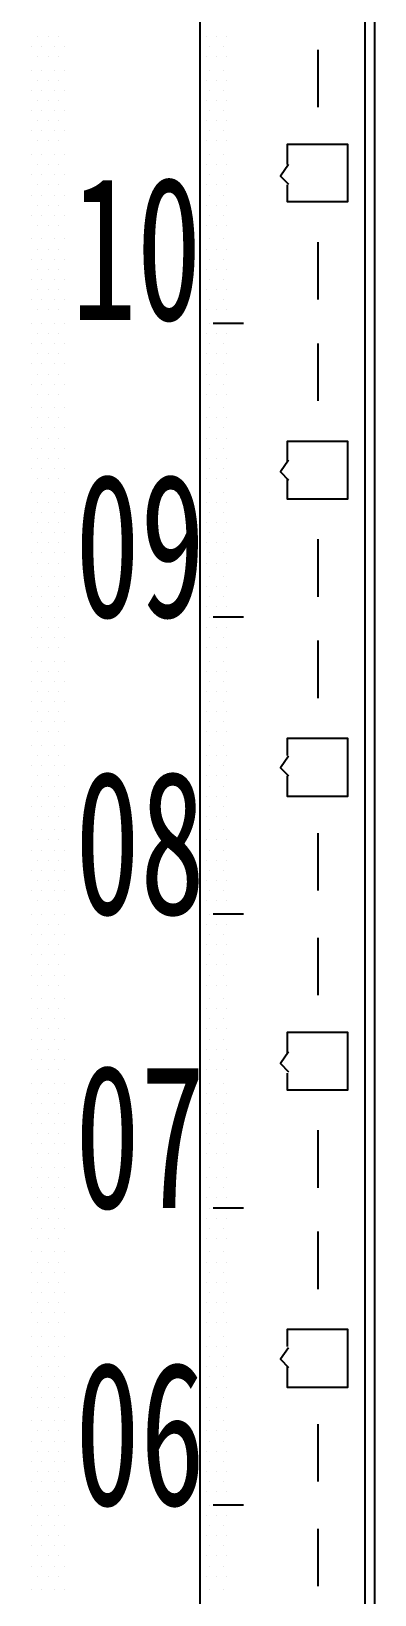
# Model space of a CAD drawing. Header units: metres. Extents: x 17 to 1264, y 17 to 859.
# Drawn here: x 160.3 to 174.9, y 157.9 to 224.6 of the extents above; entities that cross this region are included whole.
import ezdxf

# ---------------------------------------------------------------- set-up
doc = ezdxf.new("R2010")
doc.units = ezdxf.units.M
for name, color, linetype in [('LINES', 7, 'Continuous'), ('POLYLINES', 4, 'Continuous'), ('TEXTS', 3, 'Continuous')]:
    doc.layers.add(name, color=color, linetype=linetype)

msp = doc.modelspace()

# ---------------------------------------------------------------- linework, layer by layer
at = {"layer": 'LINES'}
for p, q in [((174.95, 98.64), (174.95, 693.94)), ((160.55, 224.35), (160.55, 224.35)), ((160.99, 224.35), (160.99, 224.35)), ((161.42, 224.35), (161.42, 224.35)), ((167.75, 224.35), (167.75, 224.35)), ((168.19, 224.35), (168.19, 224.35)), ((168.62, 224.35), (168.62, 224.35)), ((160.27, 223.92), (160.27, 223.92)), ((160.55, 223.49), (160.55, 223.49)), ((160.7, 223.92), (160.7, 223.92)), ((160.99, 223.49), (160.99, 223.49)), ((161.27, 223.92), (161.27, 223.92)), ((161.42, 223.49), (161.42, 223.49)), ((161.71, 223.92), (161.71, 223.92)), ((167.47, 223.92), (167.47, 223.92)), ((167.75, 223.49), (167.75, 223.49)), ((167.9, 223.92), (167.9, 223.92)), ((168.19, 223.49), (168.19, 223.49)), ((168.47, 223.92), (168.47, 223.92)), ((168.62, 223.49), (168.62, 223.49)), ((172.51, 223.78), (172.51, 221.33)), ((160.27, 222.91), (160.27, 222.91)), ((160.7, 222.91), (160.7, 222.91)), ((161.27, 222.91), (161.27, 222.91)), ((161.71, 222.91), (161.71, 222.91)), ((167.47, 222.91), (167.47, 222.91)), ((167.9, 222.91), (167.9, 222.91)), ((168.47, 222.91), (168.47, 222.91)), ((160.27, 222.05), (160.27, 222.05)), ((160.55, 222.48), (160.55, 222.48)), ((160.7, 222.05), (160.7, 222.05)), ((160.99, 222.48), (160.99, 222.48)), ((161.27, 222.05), (161.27, 222.05)), ((161.42, 222.48), (161.42, 222.48)), ((161.71, 222.05), (161.71, 222.05)), ((167.47, 222.05), (167.47, 222.05)), ((167.75, 222.48), (167.75, 222.48)), ((167.9, 222.05), (167.9, 222.05)), ((168.19, 222.48), (168.19, 222.48)), ((168.47, 222.05), (168.47, 222.05)), ((168.62, 222.48), (168.62, 222.48)), ((160.55, 221.62), (160.55, 221.62)), ((160.99, 221.62), (160.99, 221.62)), ((161.42, 221.62), (161.42, 221.62)), ((167.75, 221.62), (167.75, 221.62)), ((168.19, 221.62), (168.19, 221.62)), ((168.62, 221.62), (168.62, 221.62)), ((160.27, 221.18), (160.27, 221.18)), ((160.55, 220.75), (160.55, 220.75)), ((160.7, 221.18), (160.7, 221.18)), ((160.99, 220.75), (160.99, 220.75)), ((161.27, 221.18), (161.27, 221.18)), ((161.42, 220.75), (161.42, 220.75)), ((161.71, 221.18), (161.71, 221.18)), ((167.47, 221.18), (167.47, 221.18)), ((167.75, 220.75), (167.75, 220.75)), ((167.9, 221.18), (167.9, 221.18)), ((168.19, 220.75), (168.19, 220.75)), ((168.47, 221.18), (168.47, 221.18)), ((168.62, 220.75), (168.62, 220.75)), ((160.27, 220.32), (160.27, 220.32)), ((160.7, 220.32), (160.7, 220.32)), ((161.27, 220.32), (161.27, 220.32)), ((161.71, 220.32), (161.71, 220.32)), ((167.47, 220.32), (167.47, 220.32)), ((167.9, 220.32), (167.9, 220.32)), ((168.47, 220.32), (168.47, 220.32)), ((160.55, 219.89), (160.55, 219.89)), ((160.99, 219.89), (160.99, 219.89)), ((161.42, 219.89), (161.42, 219.89)), ((167.75, 219.89), (167.75, 219.89)), ((168.19, 219.89), (168.19, 219.89)), ((168.62, 219.89), (168.62, 219.89)), ((160.27, 219.31), (160.27, 219.31)), ((160.55, 218.88), (160.55, 218.88)), ((160.7, 219.31), (160.7, 219.31)), ((160.99, 218.88), (160.99, 218.88)), ((161.27, 219.31), (161.27, 219.31)), ((161.42, 218.88), (161.42, 218.88)), ((161.71, 219.31), (161.71, 219.31)), ((167.47, 219.31), (167.47, 219.31)), ((167.75, 218.88), (167.75, 218.88)), ((167.9, 219.31), (167.9, 219.31)), ((168.19, 218.88), (168.19, 218.88)), ((168.47, 219.31), (168.47, 219.31)), ((168.62, 218.88), (168.62, 218.88)), ((160.27, 218.45), (160.27, 218.45)), ((160.55, 218.02), (160.55, 218.02)), ((160.7, 218.45), (160.7, 218.45)), ((160.99, 218.02), (160.99, 218.02)), ((161.27, 218.45), (161.27, 218.45)), ((161.42, 218.02), (161.42, 218.02)), ((161.71, 218.45), (161.71, 218.45)), ((167.47, 218.45), (167.47, 218.45)), ((167.75, 218.02), (167.75, 218.02)), ((167.9, 218.45), (167.9, 218.45)), ((168.19, 218.02), (168.19, 218.02)), ((168.47, 218.45), (168.47, 218.45)), ((168.62, 218.02), (168.62, 218.02)), ((160.27, 217.58), (160.27, 217.58)), ((160.7, 217.58), (160.7, 217.58)), ((161.27, 217.58), (161.27, 217.58)), ((161.71, 217.58), (161.71, 217.58)), ((167.47, 217.58), (167.47, 217.58)), ((167.9, 217.58), (167.9, 217.58)), ((168.47, 217.58), (168.47, 217.58)), ((160.27, 216.72), (160.27, 216.72)), ((160.55, 217.15), (160.55, 217.15)), ((160.7, 216.72), (160.7, 216.72)), ((160.99, 217.15), (160.99, 217.15)), ((161.27, 216.72), (161.27, 216.72)), ((161.42, 217.15), (161.42, 217.15)), ((161.71, 216.72), (161.71, 216.72)), ((167.47, 216.72), (167.47, 216.72)), ((167.75, 217.15), (167.75, 217.15)), ((167.9, 216.72), (167.9, 216.72)), ((168.19, 217.15), (168.19, 217.15)), ((168.47, 216.72), (168.47, 216.72)), ((168.62, 217.15), (168.62, 217.15)), ((160.55, 216.29), (160.55, 216.29)), ((160.99, 216.29), (160.99, 216.29)), ((161.42, 216.29), (161.42, 216.29)), ((167.75, 216.29), (167.75, 216.29)), ((168.19, 216.29), (168.19, 216.29)), ((168.62, 216.29), (168.62, 216.29)), ((160.27, 215.71), (160.27, 215.71)), ((160.7, 215.71), (160.7, 215.71)), ((161.27, 215.71), (161.27, 215.71)), ((161.71, 215.71), (161.71, 215.71)), ((167.47, 215.71), (167.47, 215.71)), ((167.9, 215.71), (167.9, 215.71)), ((168.47, 215.71), (168.47, 215.71)), ((172.51, 215.57), (172.51, 213.12)), ((160.27, 214.85), (160.27, 214.85)), ((160.55, 215.28), (160.55, 215.28)), ((160.7, 214.85), (160.7, 214.85)), ((160.99, 215.28), (160.99, 215.28)), ((161.27, 214.85), (161.27, 214.85)), ((161.42, 215.28), (161.42, 215.28)), ((161.71, 214.85), (161.71, 214.85)), ((167.47, 214.85), (167.47, 214.85)), ((167.75, 215.28), (167.75, 215.28)), ((167.9, 214.85), (167.9, 214.85)), ((168.19, 215.28), (168.19, 215.28)), ((168.47, 214.85), (168.47, 214.85)), ((168.62, 215.28), (168.62, 215.28)), ((160.55, 214.42), (160.55, 214.42)), ((160.99, 214.42), (160.99, 214.42)), ((161.42, 214.42), (161.42, 214.42)), ((167.75, 214.42), (167.75, 214.42)), ((168.19, 214.42), (168.19, 214.42)), ((168.62, 214.42), (168.62, 214.42)), ((160.27, 213.98), (160.27, 213.98)), ((160.55, 213.55), (160.55, 213.55)), ((160.7, 213.98), (160.7, 213.98)), ((160.99, 213.55), (160.99, 213.55)), ((161.27, 213.98), (161.27, 213.98)), ((161.42, 213.55), (161.42, 213.55)), ((161.71, 213.98), (161.71, 213.98)), ((167.47, 213.98), (167.47, 213.98)), ((167.75, 213.55), (167.75, 213.55)), ((167.9, 213.98), (167.9, 213.98)), ((168.19, 213.55), (168.19, 213.55)), ((168.47, 213.98), (168.47, 213.98)), ((168.62, 213.55), (168.62, 213.55)), ((160.27, 213.12), (160.27, 213.12)), ((160.55, 212.69), (160.55, 212.69)), ((160.7, 213.12), (160.7, 213.12)), ((160.99, 212.69), (160.99, 212.69)), ((161.27, 213.12), (161.27, 213.12)), ((161.42, 212.69), (161.42, 212.69)), ((161.71, 213.12), (161.71, 213.12)), ((167.47, 213.12), (167.47, 213.12)), ((167.75, 212.69), (167.75, 212.69)), ((167.9, 213.12), (167.9, 213.12)), ((168.19, 212.69), (168.19, 212.69)), ((168.47, 213.12), (168.47, 213.12)), ((168.62, 212.69), (168.62, 212.69)), ((160.27, 212.11), (160.27, 212.11)), ((160.7, 212.11), (160.7, 212.11)), ((161.27, 212.11), (161.27, 212.11)), ((161.71, 212.11), (161.71, 212.11)), ((167.47, 212.11), (167.47, 212.11)), ((167.9, 212.11), (167.9, 212.11)), ((169.34, 212.11), (168.04, 212.11)), ((168.47, 212.11), (168.47, 212.11)), ((160.55, 211.68), (160.55, 211.68)), ((160.99, 211.68), (160.99, 211.68)), ((161.42, 211.68), (161.42, 211.68)), ((167.75, 211.68), (167.75, 211.68)), ((168.19, 211.68), (168.19, 211.68)), ((168.62, 211.68), (168.62, 211.68)), ((160.27, 211.25), (160.27, 211.25)), ((160.55, 210.82), (160.55, 210.82)), ((160.7, 211.25), (160.7, 211.25)), ((160.99, 210.82), (160.99, 210.82)), ((161.27, 211.25), (161.27, 211.25)), ((161.42, 210.82), (161.42, 210.82)), ((161.71, 211.25), (161.71, 211.25)), ((167.47, 211.25), (167.47, 211.25)), ((167.75, 210.82), (167.75, 210.82)), ((167.9, 211.25), (167.9, 211.25)), ((168.19, 210.82), (168.19, 210.82)), ((168.47, 211.25), (168.47, 211.25)), ((168.62, 210.82), (168.62, 210.82)), ((172.51, 211.25), (172.51, 208.8)), ((160.27, 210.38), (160.27, 210.38)), ((160.7, 210.38), (160.7, 210.38)), ((161.27, 210.38), (161.27, 210.38)), ((161.71, 210.38), (161.71, 210.38)), ((167.47, 210.38), (167.47, 210.38)), ((167.9, 210.38), (167.9, 210.38)), ((168.47, 210.38), (168.47, 210.38)), ((160.27, 209.52), (160.27, 209.52)), ((160.55, 209.95), (160.55, 209.95)), ((160.7, 209.52), (160.7, 209.52)), ((160.99, 209.95), (160.99, 209.95)), ((161.27, 209.52), (161.27, 209.52)), ((161.42, 209.95), (161.42, 209.95)), ((161.71, 209.52), (161.71, 209.52)), ((167.47, 209.52), (167.47, 209.52)), ((167.75, 209.95), (167.75, 209.95)), ((167.9, 209.52), (167.9, 209.52)), ((168.19, 209.95), (168.19, 209.95)), ((168.47, 209.52), (168.47, 209.52)), ((168.62, 209.95), (168.62, 209.95)), ((160.55, 209.09), (160.55, 209.09)), ((160.99, 209.09), (160.99, 209.09)), ((161.42, 209.09), (161.42, 209.09)), ((167.75, 209.09), (167.75, 209.09)), ((168.19, 209.09), (168.19, 209.09)), ((168.62, 209.09), (168.62, 209.09)), ((160.27, 208.51), (160.27, 208.51)), ((160.55, 208.08), (160.55, 208.08)), ((160.7, 208.51), (160.7, 208.51)), ((160.99, 208.08), (160.99, 208.08)), ((161.27, 208.51), (161.27, 208.51)), ((161.42, 208.08), (161.42, 208.08)), ((161.71, 208.51), (161.71, 208.51)), ((167.47, 208.51), (167.47, 208.51)), ((167.75, 208.08), (167.75, 208.08)), ((167.9, 208.51), (167.9, 208.51)), ((168.19, 208.08), (168.19, 208.08)), ((168.47, 208.51), (168.47, 208.51)), ((168.62, 208.08), (168.62, 208.08)), ((160.27, 207.65), (160.27, 207.65)), ((160.7, 207.65), (160.7, 207.65)), ((161.27, 207.65), (161.27, 207.65)), ((161.71, 207.65), (161.71, 207.65)), ((167.47, 207.65), (167.47, 207.65)), ((167.9, 207.65), (167.9, 207.65)), ((168.47, 207.65), (168.47, 207.65)), ((160.27, 206.78), (160.27, 206.78)), ((160.55, 207.22), (160.55, 207.22)), ((160.7, 206.78), (160.7, 206.78)), ((160.99, 207.22), (160.99, 207.22)), ((161.27, 206.78), (161.27, 206.78)), ((161.42, 207.22), (161.42, 207.22)), ((161.71, 206.78), (161.71, 206.78)), ((167.47, 206.78), (167.47, 206.78)), ((167.75, 207.22), (167.75, 207.22)), ((167.9, 206.78), (167.9, 206.78)), ((168.19, 207.22), (168.19, 207.22)), ((168.47, 206.78), (168.47, 206.78)), ((168.62, 207.22), (168.62, 207.22)), ((160.55, 206.35), (160.55, 206.35)), ((160.99, 206.35), (160.99, 206.35)), ((161.42, 206.35), (161.42, 206.35)), ((167.75, 206.35), (167.75, 206.35)), ((168.19, 206.35), (168.19, 206.35)), ((168.62, 206.35), (168.62, 206.35)), ((160.27, 205.92), (160.27, 205.92)), ((160.55, 205.49), (160.55, 205.49)), ((160.7, 205.92), (160.7, 205.92)), ((160.99, 205.49), (160.99, 205.49)), ((161.27, 205.92), (161.27, 205.92)), ((161.42, 205.49), (161.42, 205.49)), ((161.71, 205.92), (161.71, 205.92)), ((167.47, 205.92), (167.47, 205.92)), ((167.75, 205.49), (167.75, 205.49)), ((167.9, 205.92), (167.9, 205.92)), ((168.19, 205.49), (168.19, 205.49)), ((168.47, 205.92), (168.47, 205.92)), ((168.62, 205.49), (168.62, 205.49)), ((160.27, 204.91), (160.27, 204.91)), ((160.7, 204.91), (160.7, 204.91)), ((161.27, 204.91), (161.27, 204.91)), ((161.71, 204.91), (161.71, 204.91)), ((167.47, 204.91), (167.47, 204.91)), ((167.9, 204.91), (167.9, 204.91)), ((168.47, 204.91), (168.47, 204.91)), ((160.27, 204.05), (160.27, 204.05)), ((160.55, 204.48), (160.55, 204.48)), ((160.7, 204.05), (160.7, 204.05)), ((160.99, 204.48), (160.99, 204.48)), ((161.27, 204.05), (161.27, 204.05)), ((161.42, 204.48), (161.42, 204.48)), ((161.71, 204.05), (161.71, 204.05)), ((167.47, 204.05), (167.47, 204.05)), ((167.75, 204.48), (167.75, 204.48)), ((167.9, 204.05), (167.9, 204.05)), ((168.19, 204.48), (168.19, 204.48)), ((168.47, 204.05), (168.47, 204.05)), ((168.62, 204.48), (168.62, 204.48)), ((160.55, 203.62), (160.55, 203.62)), ((160.99, 203.62), (160.99, 203.62)), ((161.42, 203.62), (161.42, 203.62)), ((167.75, 203.62), (167.75, 203.62)), ((168.19, 203.62), (168.19, 203.62)), ((168.62, 203.62), (168.62, 203.62)), ((160.27, 203.18), (160.27, 203.18)), ((160.55, 202.75), (160.55, 202.75)), ((160.7, 203.18), (160.7, 203.18)), ((160.99, 202.75), (160.99, 202.75)), ((161.27, 203.18), (161.27, 203.18)), ((161.42, 202.75), (161.42, 202.75)), ((161.71, 203.18), (161.71, 203.18)), ((167.47, 203.18), (167.47, 203.18)), ((167.75, 202.75), (167.75, 202.75)), ((167.9, 203.18), (167.9, 203.18)), ((168.19, 202.75), (168.19, 202.75)), ((168.47, 203.18), (168.47, 203.18)), ((168.62, 202.75), (168.62, 202.75)), ((172.51, 202.9), (172.51, 200.45)), ((160.27, 202.32), (160.27, 202.32)), ((160.7, 202.32), (160.7, 202.32)), ((161.27, 202.32), (161.27, 202.32)), ((161.71, 202.32), (161.71, 202.32)), ((167.47, 202.32), (167.47, 202.32)), ((167.9, 202.32), (167.9, 202.32)), ((168.47, 202.32), (168.47, 202.32)), ((160.55, 201.89), (160.55, 201.89)), ((160.99, 201.89), (160.99, 201.89)), ((161.42, 201.89), (161.42, 201.89)), ((167.75, 201.89), (167.75, 201.89)), ((168.19, 201.89), (168.19, 201.89)), ((168.62, 201.89), (168.62, 201.89)), ((160.27, 201.31), (160.27, 201.31)), ((160.55, 200.88), (160.55, 200.88)), ((160.7, 201.31), (160.7, 201.31)), ((160.99, 200.88), (160.99, 200.88)), ((161.27, 201.31), (161.27, 201.31)), ((161.42, 200.88), (161.42, 200.88)), ((161.71, 201.31), (161.71, 201.31)), ((167.47, 201.31), (167.47, 201.31)), ((167.75, 200.88), (167.75, 200.88)), ((167.9, 201.31), (167.9, 201.31)), ((168.19, 200.88), (168.19, 200.88)), ((168.47, 201.31), (168.47, 201.31)), ((168.62, 200.88), (168.62, 200.88)), ((160.27, 200.45), (160.27, 200.45)), ((160.55, 200.02), (160.55, 200.02)), ((160.7, 200.45), (160.7, 200.45)), ((160.99, 200.02), (160.99, 200.02)), ((161.27, 200.45), (161.27, 200.45)), ((161.42, 200.02), (161.42, 200.02)), ((161.71, 200.45), (161.71, 200.45)), ((167.47, 200.45), (167.47, 200.45)), ((167.75, 200.02), (167.75, 200.02)), ((167.9, 200.45), (167.9, 200.45)), ((168.19, 200.02), (168.19, 200.02)), ((168.47, 200.45), (168.47, 200.45)), ((168.62, 200.02), (168.62, 200.02)), ((160.27, 199.58), (160.27, 199.58)), ((160.7, 199.58), (160.7, 199.58)), ((161.27, 199.58), (161.27, 199.58)), ((161.71, 199.58), (161.71, 199.58)), ((167.47, 199.58), (167.47, 199.58)), ((167.9, 199.58), (167.9, 199.58)), ((169.34, 199.58), (168.04, 199.58)), ((168.47, 199.58), (168.47, 199.58)), ((160.27, 198.72), (160.27, 198.72)), ((160.55, 199.15), (160.55, 199.15)), ((160.7, 198.72), (160.7, 198.72)), ((160.99, 199.15), (160.99, 199.15)), ((161.27, 198.72), (161.27, 198.72)), ((161.42, 199.15), (161.42, 199.15)), ((161.71, 198.72), (161.71, 198.72)), ((167.47, 198.72), (167.47, 198.72)), ((167.75, 199.15), (167.75, 199.15)), ((167.9, 198.72), (167.9, 198.72)), ((168.19, 199.15), (168.19, 199.15)), ((168.47, 198.72), (168.47, 198.72)), ((168.62, 199.15), (168.62, 199.15)), ((160.55, 198.29), (160.55, 198.29)), ((160.99, 198.29), (160.99, 198.29)), ((161.42, 198.29), (161.42, 198.29)), ((167.75, 198.29), (167.75, 198.29)), ((168.19, 198.29), (168.19, 198.29)), ((168.62, 198.29), (168.62, 198.29)), ((172.51, 198.58), (172.51, 196.13)), ((160.27, 197.71), (160.27, 197.71)), ((160.7, 197.71), (160.7, 197.71)), ((161.27, 197.71), (161.27, 197.71)), ((161.71, 197.71), (161.71, 197.71)), ((167.47, 197.71), (167.47, 197.71)), ((167.9, 197.71), (167.9, 197.71)), ((168.47, 197.71), (168.47, 197.71)), ((160.27, 196.85), (160.27, 196.85)), ((160.55, 197.28), (160.55, 197.28)), ((160.7, 196.85), (160.7, 196.85)), ((160.99, 197.28), (160.99, 197.28)), ((161.27, 196.85), (161.27, 196.85)), ((161.42, 197.28), (161.42, 197.28)), ((161.71, 196.85), (161.71, 196.85)), ((167.47, 196.85), (167.47, 196.85)), ((167.75, 197.28), (167.75, 197.28)), ((167.9, 196.85), (167.9, 196.85)), ((168.19, 197.28), (168.19, 197.28)), ((168.47, 196.85), (168.47, 196.85)), ((168.62, 197.28), (168.62, 197.28)), ((160.55, 196.42), (160.55, 196.42)), ((160.99, 196.42), (160.99, 196.42)), ((161.42, 196.42), (161.42, 196.42)), ((167.75, 196.42), (167.75, 196.42)), ((168.19, 196.42), (168.19, 196.42)), ((168.62, 196.42), (168.62, 196.42)), ((160.27, 195.98), (160.27, 195.98)), ((160.55, 195.55), (160.55, 195.55)), ((160.7, 195.98), (160.7, 195.98)), ((160.99, 195.55), (160.99, 195.55)), ((161.27, 195.98), (161.27, 195.98)), ((161.42, 195.55), (161.42, 195.55)), ((161.71, 195.98), (161.71, 195.98)), ((167.47, 195.98), (167.47, 195.98)), ((167.75, 195.55), (167.75, 195.55)), ((167.9, 195.98), (167.9, 195.98)), ((168.19, 195.55), (168.19, 195.55)), ((168.47, 195.98), (168.47, 195.98)), ((168.62, 195.55), (168.62, 195.55)), ((160.27, 195.12), (160.27, 195.12)), ((160.55, 194.69), (160.55, 194.69)), ((160.7, 195.12), (160.7, 195.12)), ((160.99, 194.69), (160.99, 194.69)), ((161.27, 195.12), (161.27, 195.12)), ((161.42, 194.69), (161.42, 194.69)), ((161.71, 195.12), (161.71, 195.12)), ((167.47, 195.12), (167.47, 195.12)), ((167.75, 194.69), (167.75, 194.69)), ((167.9, 195.12), (167.9, 195.12)), ((168.19, 194.69), (168.19, 194.69)), ((168.47, 195.12), (168.47, 195.12)), ((168.62, 194.69), (168.62, 194.69)), ((160.27, 194.11), (160.27, 194.11)), ((160.7, 194.11), (160.7, 194.11)), ((161.27, 194.11), (161.27, 194.11)), ((161.71, 194.11), (161.71, 194.11)), ((167.47, 194.11), (167.47, 194.11)), ((167.9, 194.11), (167.9, 194.11)), ((168.47, 194.11), (168.47, 194.11)), ((160.55, 193.68), (160.55, 193.68)), ((160.99, 193.68), (160.99, 193.68)), ((161.42, 193.68), (161.42, 193.68)), ((167.75, 193.68), (167.75, 193.68)), ((168.19, 193.68), (168.19, 193.68)), ((168.62, 193.68), (168.62, 193.68)), ((160.27, 193.25), (160.27, 193.25)), ((160.55, 192.82), (160.55, 192.82)), ((160.7, 193.25), (160.7, 193.25)), ((160.99, 192.82), (160.99, 192.82)), ((161.27, 193.25), (161.27, 193.25)), ((161.42, 192.82), (161.42, 192.82)), ((161.71, 193.25), (161.71, 193.25)), ((167.47, 193.25), (167.47, 193.25)), ((167.75, 192.82), (167.75, 192.82)), ((167.9, 193.25), (167.9, 193.25)), ((168.19, 192.82), (168.19, 192.82)), ((168.47, 193.25), (168.47, 193.25)), ((168.62, 192.82), (168.62, 192.82)), ((160.27, 192.38), (160.27, 192.38)), ((160.7, 192.38), (160.7, 192.38)), ((161.27, 192.38), (161.27, 192.38)), ((161.71, 192.38), (161.71, 192.38)), ((167.47, 192.38), (167.47, 192.38)), ((167.9, 192.38), (167.9, 192.38)), ((168.47, 192.38), (168.47, 192.38)), ((160.27, 191.52), (160.27, 191.52)), ((160.55, 191.95), (160.55, 191.95)), ((160.7, 191.52), (160.7, 191.52)), ((160.99, 191.95), (160.99, 191.95)), ((161.27, 191.52), (161.27, 191.52)), ((161.42, 191.95), (161.42, 191.95)), ((161.71, 191.52), (161.71, 191.52)), ((167.47, 191.52), (167.47, 191.52)), ((167.75, 191.95), (167.75, 191.95)), ((167.9, 191.52), (167.9, 191.52)), ((168.19, 191.95), (168.19, 191.95)), ((168.47, 191.52), (168.47, 191.52)), ((168.62, 191.95), (168.62, 191.95)), ((160.55, 191.09), (160.55, 191.09)), ((160.99, 191.09), (160.99, 191.09)), ((161.42, 191.09), (161.42, 191.09)), ((167.75, 191.09), (167.75, 191.09)), ((168.19, 191.09), (168.19, 191.09)), ((168.62, 191.09), (168.62, 191.09)), ((160.27, 190.51), (160.27, 190.51)), ((160.55, 190.08), (160.55, 190.08)), ((160.7, 190.51), (160.7, 190.51)), ((160.99, 190.08), (160.99, 190.08)), ((161.27, 190.51), (161.27, 190.51)), ((161.42, 190.08), (161.42, 190.08)), ((161.71, 190.51), (161.71, 190.51)), ((167.47, 190.51), (167.47, 190.51)), ((167.75, 190.08), (167.75, 190.08)), ((167.9, 190.51), (167.9, 190.51)), ((168.19, 190.08), (168.19, 190.08)), ((168.47, 190.51), (168.47, 190.51)), ((168.62, 190.08), (168.62, 190.08)), ((172.51, 190.37), (172.51, 187.92)), ((160.27, 189.65), (160.27, 189.65)), ((160.7, 189.65), (160.7, 189.65)), ((161.27, 189.65), (161.27, 189.65)), ((161.71, 189.65), (161.71, 189.65)), ((167.47, 189.65), (167.47, 189.65)), ((167.9, 189.65), (167.9, 189.65)), ((168.47, 189.65), (168.47, 189.65)), ((160.27, 188.78), (160.27, 188.78)), ((160.55, 189.22), (160.55, 189.22)), ((160.7, 188.78), (160.7, 188.78)), ((160.99, 189.22), (160.99, 189.22)), ((161.27, 188.78), (161.27, 188.78)), ((161.42, 189.22), (161.42, 189.22)), ((161.71, 188.78), (161.71, 188.78)), ((167.47, 188.78), (167.47, 188.78)), ((167.75, 189.22), (167.75, 189.22)), ((167.9, 188.78), (167.9, 188.78)), ((168.19, 189.22), (168.19, 189.22)), ((168.47, 188.78), (168.47, 188.78)), ((168.62, 189.22), (168.62, 189.22)), ((160.55, 188.35), (160.55, 188.35)), ((160.99, 188.35), (160.99, 188.35)), ((161.42, 188.35), (161.42, 188.35)), ((167.75, 188.35), (167.75, 188.35)), ((168.19, 188.35), (168.19, 188.35)), ((168.62, 188.35), (168.62, 188.35)), ((160.27, 187.92), (160.27, 187.92)), ((160.55, 187.49), (160.55, 187.49)), ((160.7, 187.92), (160.7, 187.92)), ((160.99, 187.49), (160.99, 187.49)), ((161.27, 187.92), (161.27, 187.92)), ((161.42, 187.49), (161.42, 187.49)), ((161.71, 187.92), (161.71, 187.92)), ((167.47, 187.92), (167.47, 187.92)), ((167.75, 187.49), (167.75, 187.49)), ((167.9, 187.92), (167.9, 187.92)), ((168.19, 187.49), (168.19, 187.49)), ((168.47, 187.92), (168.47, 187.92)), ((168.62, 187.49), (168.62, 187.49)), ((160.27, 186.91), (160.27, 186.91)), ((160.7, 186.91), (160.7, 186.91)), ((161.27, 186.91), (161.27, 186.91)), ((161.71, 186.91), (161.71, 186.91)), ((167.47, 186.91), (167.47, 186.91)), ((167.9, 186.91), (167.9, 186.91)), ((169.34, 186.91), (168.04, 186.91)), ((168.47, 186.91), (168.47, 186.91)), ((160.27, 186.05), (160.27, 186.05)), ((160.55, 186.48), (160.55, 186.48)), ((160.7, 186.05), (160.7, 186.05)), ((160.99, 186.48), (160.99, 186.48)), ((161.27, 186.05), (161.27, 186.05)), ((161.42, 186.48), (161.42, 186.48)), ((161.71, 186.05), (161.71, 186.05)), ((167.47, 186.05), (167.47, 186.05)), ((167.75, 186.48), (167.75, 186.48)), ((167.9, 186.05), (167.9, 186.05)), ((168.19, 186.48), (168.19, 186.48)), ((168.47, 186.05), (168.47, 186.05)), ((168.62, 186.48), (168.62, 186.48)), ((160.55, 185.62), (160.55, 185.62)), ((160.99, 185.62), (160.99, 185.62)), ((161.42, 185.62), (161.42, 185.62)), ((167.75, 185.62), (167.75, 185.62)), ((168.19, 185.62), (168.19, 185.62)), ((168.62, 185.62), (168.62, 185.62)), ((172.51, 185.9), (172.51, 183.46)), ((160.27, 185.18), (160.27, 185.18)), ((160.55, 184.75), (160.55, 184.75)), ((160.7, 185.18), (160.7, 185.18)), ((160.99, 184.75), (160.99, 184.75)), ((161.27, 185.18), (161.27, 185.18)), ((161.42, 184.75), (161.42, 184.75)), ((161.71, 185.18), (161.71, 185.18)), ((167.47, 185.18), (167.47, 185.18)), ((167.75, 184.75), (167.75, 184.75)), ((167.9, 185.18), (167.9, 185.18)), ((168.19, 184.75), (168.19, 184.75)), ((168.47, 185.18), (168.47, 185.18)), ((168.62, 184.75), (168.62, 184.75)), ((160.27, 184.32), (160.27, 184.32)), ((160.7, 184.32), (160.7, 184.32)), ((161.27, 184.32), (161.27, 184.32)), ((161.71, 184.32), (161.71, 184.32)), ((167.47, 184.32), (167.47, 184.32)), ((167.9, 184.32), (167.9, 184.32)), ((168.47, 184.32), (168.47, 184.32)), ((160.55, 183.89), (160.55, 183.89)), ((160.99, 183.89), (160.99, 183.89)), ((161.42, 183.89), (161.42, 183.89)), ((167.75, 183.89), (167.75, 183.89)), ((168.19, 183.89), (168.19, 183.89)), ((168.62, 183.89), (168.62, 183.89)), ((160.27, 183.31), (160.27, 183.31)), ((160.55, 182.88), (160.55, 182.88)), ((160.7, 183.31), (160.7, 183.31)), ((160.99, 182.88), (160.99, 182.88)), ((161.27, 183.31), (161.27, 183.31)), ((161.42, 182.88), (161.42, 182.88)), ((161.71, 183.31), (161.71, 183.31)), ((167.47, 183.31), (167.47, 183.31)), ((167.75, 182.88), (167.75, 182.88)), ((167.9, 183.31), (167.9, 183.31)), ((168.19, 182.88), (168.19, 182.88)), ((168.47, 183.31), (168.47, 183.31)), ((168.62, 182.88), (168.62, 182.88)), ((160.27, 182.45), (160.27, 182.45)), ((160.55, 182.02), (160.55, 182.02)), ((160.7, 182.45), (160.7, 182.45)), ((160.99, 182.02), (160.99, 182.02)), ((161.27, 182.45), (161.27, 182.45)), ((161.42, 182.02), (161.42, 182.02)), ((161.71, 182.45), (161.71, 182.45)), ((167.47, 182.45), (167.47, 182.45)), ((167.75, 182.02), (167.75, 182.02)), ((167.9, 182.45), (167.9, 182.45)), ((168.19, 182.02), (168.19, 182.02)), ((168.47, 182.45), (168.47, 182.45)), ((168.62, 182.02), (168.62, 182.02)), ((160.27, 181.58), (160.27, 181.58)), ((160.7, 181.58), (160.7, 181.58)), ((161.27, 181.58), (161.27, 181.58)), ((161.71, 181.58), (161.71, 181.58)), ((167.47, 181.58), (167.47, 181.58)), ((167.9, 181.58), (167.9, 181.58)), ((168.47, 181.58), (168.47, 181.58)), ((160.27, 180.72), (160.27, 180.72)), ((160.55, 181.15), (160.55, 181.15)), ((160.7, 180.72), (160.7, 180.72)), ((160.99, 181.15), (160.99, 181.15)), ((161.27, 180.72), (161.27, 180.72)), ((161.42, 181.15), (161.42, 181.15)), ((161.71, 180.72), (161.71, 180.72)), ((167.47, 180.72), (167.47, 180.72)), ((167.75, 181.15), (167.75, 181.15)), ((167.9, 180.72), (167.9, 180.72)), ((168.19, 181.15), (168.19, 181.15)), ((168.47, 180.72), (168.47, 180.72)), ((168.62, 181.15), (168.62, 181.15)), ((160.55, 180.29), (160.55, 180.29)), ((160.99, 180.29), (160.99, 180.29)), ((161.42, 180.29), (161.42, 180.29)), ((167.75, 180.29), (167.75, 180.29)), ((168.19, 180.29), (168.19, 180.29)), ((168.62, 180.29), (168.62, 180.29)), ((160.27, 179.71), (160.27, 179.71)), ((160.7, 179.71), (160.7, 179.71)), ((161.27, 179.71), (161.27, 179.71)), ((161.71, 179.71), (161.71, 179.71)), ((167.47, 179.71), (167.47, 179.71)), ((167.9, 179.71), (167.9, 179.71)), ((168.47, 179.71), (168.47, 179.71)), ((160.27, 178.85), (160.27, 178.85)), ((160.55, 179.28), (160.55, 179.28)), ((160.7, 178.85), (160.7, 178.85)), ((160.99, 179.28), (160.99, 179.28)), ((161.27, 178.85), (161.27, 178.85)), ((161.42, 179.28), (161.42, 179.28)), ((161.71, 178.85), (161.71, 178.85)), ((167.47, 178.85), (167.47, 178.85)), ((167.75, 179.28), (167.75, 179.28)), ((167.9, 178.85), (167.9, 178.85)), ((168.19, 179.28), (168.19, 179.28)), ((168.47, 178.85), (168.47, 178.85)), ((168.62, 179.28), (168.62, 179.28)), ((160.55, 178.42), (160.55, 178.42)), ((160.99, 178.42), (160.99, 178.42)), ((161.42, 178.42), (161.42, 178.42)), ((167.75, 178.42), (167.75, 178.42)), ((168.19, 178.42), (168.19, 178.42)), ((168.62, 178.42), (168.62, 178.42)), ((160.27, 177.98), (160.27, 177.98)), ((160.55, 177.55), (160.55, 177.55)), ((160.7, 177.98), (160.7, 177.98)), ((160.99, 177.55), (160.99, 177.55)), ((161.27, 177.98), (161.27, 177.98)), ((161.42, 177.55), (161.42, 177.55)), ((161.71, 177.98), (161.71, 177.98)), ((167.47, 177.98), (167.47, 177.98)), ((167.75, 177.55), (167.75, 177.55)), ((167.9, 177.98), (167.9, 177.98)), ((168.19, 177.55), (168.19, 177.55)), ((168.47, 177.98), (168.47, 177.98)), ((168.62, 177.55), (168.62, 177.55)), ((172.51, 177.7), (172.51, 175.25)), ((160.27, 177.12), (160.27, 177.12)), ((160.55, 176.69), (160.55, 176.69)), ((160.7, 177.12), (160.7, 177.12)), ((160.99, 176.69), (160.99, 176.69)), ((161.27, 177.12), (161.27, 177.12)), ((161.42, 176.69), (161.42, 176.69)), ((161.71, 177.12), (161.71, 177.12)), ((167.47, 177.12), (167.47, 177.12)), ((167.75, 176.69), (167.75, 176.69)), ((167.9, 177.12), (167.9, 177.12)), ((168.19, 176.69), (168.19, 176.69)), ((168.47, 177.12), (168.47, 177.12)), ((168.62, 176.69), (168.62, 176.69)), ((160.27, 176.11), (160.27, 176.11)), ((160.7, 176.11), (160.7, 176.11)), ((161.27, 176.11), (161.27, 176.11)), ((161.71, 176.11), (161.71, 176.11)), ((167.47, 176.11), (167.47, 176.11)), ((167.9, 176.11), (167.9, 176.11)), ((168.47, 176.11), (168.47, 176.11)), ((160.55, 175.68), (160.55, 175.68)), ((160.99, 175.68), (160.99, 175.68)), ((161.42, 175.68), (161.42, 175.68)), ((167.75, 175.68), (167.75, 175.68)), ((168.19, 175.68), (168.19, 175.68)), ((168.62, 175.68), (168.62, 175.68)), ((160.27, 175.25), (160.27, 175.25)), ((160.55, 174.82), (160.55, 174.82)), ((160.7, 175.25), (160.7, 175.25)), ((160.99, 174.82), (160.99, 174.82)), ((161.27, 175.25), (161.27, 175.25)), ((161.42, 174.82), (161.42, 174.82)), ((161.71, 175.25), (161.71, 175.25)), ((167.47, 175.25), (167.47, 175.25)), ((167.75, 174.82), (167.75, 174.82)), ((167.9, 175.25), (167.9, 175.25)), ((168.19, 174.82), (168.19, 174.82)), ((168.47, 175.25), (168.47, 175.25)), ((168.62, 174.82), (168.62, 174.82)), ((160.27, 174.38), (160.27, 174.38)), ((160.7, 174.38), (160.7, 174.38)), ((161.27, 174.38), (161.27, 174.38)), ((161.71, 174.38), (161.71, 174.38)), ((167.47, 174.38), (167.47, 174.38)), ((167.9, 174.38), (167.9, 174.38)), ((169.34, 174.38), (168.04, 174.38)), ((168.47, 174.38), (168.47, 174.38)), ((160.27, 173.52), (160.27, 173.52)), ((160.55, 173.95), (160.55, 173.95)), ((160.7, 173.52), (160.7, 173.52)), ((160.99, 173.95), (160.99, 173.95)), ((161.27, 173.52), (161.27, 173.52)), ((161.42, 173.95), (161.42, 173.95)), ((161.71, 173.52), (161.71, 173.52)), ((167.47, 173.52), (167.47, 173.52)), ((167.75, 173.95), (167.75, 173.95)), ((167.9, 173.52), (167.9, 173.52)), ((168.19, 173.95), (168.19, 173.95)), ((168.47, 173.52), (168.47, 173.52)), ((168.62, 173.95), (168.62, 173.95)), ((172.51, 173.38), (172.51, 170.93)), ((160.55, 173.09), (160.55, 173.09)), ((160.99, 173.09), (160.99, 173.09)), ((161.42, 173.09), (161.42, 173.09)), ((167.75, 173.09), (167.75, 173.09)), ((168.19, 173.09), (168.19, 173.09)), ((168.62, 173.09), (168.62, 173.09)), ((160.27, 172.51), (160.27, 172.51)), ((160.55, 172.08), (160.55, 172.08)), ((160.7, 172.51), (160.7, 172.51)), ((160.99, 172.08), (160.99, 172.08)), ((161.27, 172.51), (161.27, 172.51)), ((161.42, 172.08), (161.42, 172.08)), ((161.71, 172.51), (161.71, 172.51)), ((167.47, 172.51), (167.47, 172.51)), ((167.75, 172.08), (167.75, 172.08)), ((167.9, 172.51), (167.9, 172.51)), ((168.19, 172.08), (168.19, 172.08)), ((168.47, 172.51), (168.47, 172.51)), ((168.62, 172.08), (168.62, 172.08)), ((160.27, 171.65), (160.27, 171.65)), ((160.7, 171.65), (160.7, 171.65)), ((161.27, 171.65), (161.27, 171.65)), ((161.71, 171.65), (161.71, 171.65)), ((167.47, 171.65), (167.47, 171.65)), ((167.9, 171.65), (167.9, 171.65)), ((168.47, 171.65), (168.47, 171.65)), ((160.27, 170.78), (160.27, 170.78)), ((160.55, 171.22), (160.55, 171.22)), ((160.7, 170.78), (160.7, 170.78)), ((160.99, 171.22), (160.99, 171.22)), ((161.27, 170.78), (161.27, 170.78)), ((161.42, 171.22), (161.42, 171.22)), ((161.71, 170.78), (161.71, 170.78)), ((167.47, 170.78), (167.47, 170.78)), ((167.75, 171.22), (167.75, 171.22)), ((167.9, 170.78), (167.9, 170.78)), ((168.19, 171.22), (168.19, 171.22)), ((168.47, 170.78), (168.47, 170.78)), ((168.62, 171.22), (168.62, 171.22)), ((160.55, 170.35), (160.55, 170.35)), ((160.99, 170.35), (160.99, 170.35)), ((161.42, 170.35), (161.42, 170.35)), ((167.75, 170.35), (167.75, 170.35)), ((168.19, 170.35), (168.19, 170.35)), ((168.62, 170.35), (168.62, 170.35)), ((160.27, 169.92), (160.27, 169.92)), ((160.55, 169.49), (160.55, 169.49)), ((160.7, 169.92), (160.7, 169.92)), ((160.99, 169.49), (160.99, 169.49)), ((161.27, 169.92), (161.27, 169.92)), ((161.42, 169.49), (161.42, 169.49)), ((161.71, 169.92), (161.71, 169.92)), ((167.47, 169.92), (167.47, 169.92)), ((167.75, 169.49), (167.75, 169.49)), ((167.9, 169.92), (167.9, 169.92)), ((168.19, 169.49), (168.19, 169.49)), ((168.47, 169.92), (168.47, 169.92)), ((168.62, 169.49), (168.62, 169.49)), ((160.27, 168.91), (160.27, 168.91)), ((160.7, 168.91), (160.7, 168.91)), ((161.27, 168.91), (161.27, 168.91)), ((161.71, 168.91), (161.71, 168.91)), ((167.47, 168.91), (167.47, 168.91)), ((167.9, 168.91), (167.9, 168.91)), ((168.47, 168.91), (168.47, 168.91)), ((160.27, 168.05), (160.27, 168.05)), ((160.55, 168.48), (160.55, 168.48)), ((160.7, 168.05), (160.7, 168.05)), ((160.99, 168.48), (160.99, 168.48)), ((161.27, 168.05), (161.27, 168.05)), ((161.42, 168.48), (161.42, 168.48)), ((161.71, 168.05), (161.71, 168.05)), ((167.47, 168.05), (167.47, 168.05)), ((167.75, 168.48), (167.75, 168.48)), ((167.9, 168.05), (167.9, 168.05)), ((168.19, 168.48), (168.19, 168.48)), ((168.47, 168.05), (168.47, 168.05)), ((168.62, 168.48), (168.62, 168.48)), ((160.55, 167.62), (160.55, 167.62)), ((160.99, 167.62), (160.99, 167.62)), ((161.42, 167.62), (161.42, 167.62)), ((167.75, 167.62), (167.75, 167.62)), ((168.19, 167.62), (168.19, 167.62)), ((168.62, 167.62), (168.62, 167.62)), ((160.27, 167.18), (160.27, 167.18)), ((160.55, 166.75), (160.55, 166.75)), ((160.7, 167.18), (160.7, 167.18)), ((160.99, 166.75), (160.99, 166.75)), ((161.27, 167.18), (161.27, 167.18)), ((161.42, 166.75), (161.42, 166.75)), ((161.71, 167.18), (161.71, 167.18)), ((167.47, 167.18), (167.47, 167.18)), ((167.75, 166.75), (167.75, 166.75)), ((167.9, 167.18), (167.9, 167.18)), ((168.19, 166.75), (168.19, 166.75)), ((168.47, 167.18), (168.47, 167.18)), ((168.62, 166.75), (168.62, 166.75)), ((160.27, 166.32), (160.27, 166.32)), ((160.7, 166.32), (160.7, 166.32)), ((161.27, 166.32), (161.27, 166.32)), ((161.71, 166.32), (161.71, 166.32)), ((167.47, 166.32), (167.47, 166.32)), ((167.9, 166.32), (167.9, 166.32)), ((168.47, 166.32), (168.47, 166.32)), ((160.55, 165.89), (160.55, 165.89)), ((160.99, 165.89), (160.99, 165.89)), ((161.42, 165.89), (161.42, 165.89)), ((167.75, 165.89), (167.75, 165.89)), ((168.19, 165.89), (168.19, 165.89)), ((168.62, 165.89), (168.62, 165.89)), ((160.27, 165.31), (160.27, 165.31)), ((160.55, 164.88), (160.55, 164.88)), ((160.7, 165.31), (160.7, 165.31)), ((160.99, 164.88), (160.99, 164.88)), ((161.27, 165.31), (161.27, 165.31)), ((161.42, 164.88), (161.42, 164.88)), ((161.71, 165.31), (161.71, 165.31)), ((167.47, 165.31), (167.47, 165.31)), ((167.75, 164.88), (167.75, 164.88)), ((167.9, 165.31), (167.9, 165.31)), ((168.19, 164.88), (168.19, 164.88)), ((168.47, 165.31), (168.47, 165.31)), ((168.62, 164.88), (168.62, 164.88)), ((172.51, 165.17), (172.51, 162.72)), ((160.27, 164.45), (160.27, 164.45)), ((160.55, 164.02), (160.55, 164.02)), ((160.7, 164.45), (160.7, 164.45)), ((160.99, 164.02), (160.99, 164.02)), ((161.27, 164.45), (161.27, 164.45)), ((161.42, 164.02), (161.42, 164.02)), ((161.71, 164.45), (161.71, 164.45)), ((167.47, 164.45), (167.47, 164.45)), ((167.75, 164.02), (167.75, 164.02)), ((167.9, 164.45), (167.9, 164.45)), ((168.19, 164.02), (168.19, 164.02)), ((168.47, 164.45), (168.47, 164.45)), ((168.62, 164.02), (168.62, 164.02)), ((160.27, 163.58), (160.27, 163.58)), ((160.7, 163.58), (160.7, 163.58)), ((161.27, 163.58), (161.27, 163.58)), ((161.71, 163.58), (161.71, 163.58)), ((167.47, 163.58), (167.47, 163.58)), ((167.9, 163.58), (167.9, 163.58)), ((168.47, 163.58), (168.47, 163.58)), ((160.27, 162.72), (160.27, 162.72)), ((160.55, 163.15), (160.55, 163.15)), ((160.7, 162.72), (160.7, 162.72)), ((160.99, 163.15), (160.99, 163.15)), ((161.27, 162.72), (161.27, 162.72)), ((161.42, 163.15), (161.42, 163.15)), ((161.71, 162.72), (161.71, 162.72)), ((167.47, 162.72), (167.47, 162.72)), ((167.75, 163.15), (167.75, 163.15)), ((167.9, 162.72), (167.9, 162.72)), ((168.19, 163.15), (168.19, 163.15)), ((168.47, 162.72), (168.47, 162.72)), ((168.62, 163.15), (168.62, 163.15)), ((160.55, 162.29), (160.55, 162.29)), ((160.99, 162.29), (160.99, 162.29)), ((161.42, 162.29), (161.42, 162.29)), ((167.75, 162.29), (167.75, 162.29)), ((168.19, 162.29), (168.19, 162.29)), ((168.62, 162.29), (168.62, 162.29)), ((160.27, 161.71), (160.27, 161.71)), ((160.7, 161.71), (160.7, 161.71)), ((161.27, 161.71), (161.27, 161.71)), ((161.71, 161.71), (161.71, 161.71)), ((167.47, 161.71), (167.47, 161.71)), ((167.9, 161.71), (167.9, 161.71)), ((169.34, 161.71), (168.04, 161.71)), ((168.47, 161.71), (168.47, 161.71)), ((160.27, 160.85), (160.27, 160.85)), ((160.55, 161.28), (160.55, 161.28)), ((160.7, 160.85), (160.7, 160.85)), ((160.99, 161.28), (160.99, 161.28)), ((161.27, 160.85), (161.27, 160.85)), ((161.42, 161.28), (161.42, 161.28)), ((161.71, 160.85), (161.71, 160.85)), ((167.47, 160.85), (167.47, 160.85)), ((167.75, 161.28), (167.75, 161.28)), ((167.9, 160.85), (167.9, 160.85)), ((168.19, 161.28), (168.19, 161.28)), ((168.47, 160.85), (168.47, 160.85)), ((168.62, 161.28), (168.62, 161.28)), ((172.51, 160.7), (172.51, 158.26)), ((160.55, 160.42), (160.55, 160.42)), ((160.99, 160.42), (160.99, 160.42)), ((161.42, 160.42), (161.42, 160.42)), ((167.75, 160.42), (167.75, 160.42)), ((168.19, 160.42), (168.19, 160.42)), ((168.62, 160.42), (168.62, 160.42)), ((160.27, 159.98), (160.27, 159.98)), ((160.55, 159.55), (160.55, 159.55)), ((160.7, 159.98), (160.7, 159.98)), ((160.99, 159.55), (160.99, 159.55)), ((161.27, 159.98), (161.27, 159.98)), ((161.42, 159.55), (161.42, 159.55)), ((161.71, 159.98), (161.71, 159.98)), ((167.47, 159.98), (167.47, 159.98)), ((167.75, 159.55), (167.75, 159.55)), ((167.9, 159.98), (167.9, 159.98)), ((168.19, 159.55), (168.19, 159.55)), ((168.47, 159.98), (168.47, 159.98)), ((168.62, 159.55), (168.62, 159.55)), ((160.27, 159.12), (160.27, 159.12)), ((160.55, 158.69), (160.55, 158.69)), ((160.7, 159.12), (160.7, 159.12)), ((160.99, 158.69), (160.99, 158.69)), ((161.27, 159.12), (161.27, 159.12)), ((161.42, 158.69), (161.42, 158.69)), ((161.71, 159.12), (161.71, 159.12)), ((167.47, 159.12), (167.47, 159.12)), ((167.75, 158.69), (167.75, 158.69)), ((167.9, 159.12), (167.9, 159.12)), ((168.19, 158.69), (168.19, 158.69)), ((168.47, 159.12), (168.47, 159.12)), ((168.62, 158.69), (168.62, 158.69)), ((160.27, 158.11), (160.27, 158.11)), ((160.7, 158.11), (160.7, 158.11)), ((161.27, 158.11), (161.27, 158.11)), ((161.71, 158.11), (161.71, 158.11)), ((167.47, 158.11), (167.47, 158.11)), ((167.9, 158.11), (167.9, 158.11)), ((168.47, 158.11), (168.47, 158.11))]:
    msp.add_line(p, q, dxfattribs=at)
at = {"layer": 'POLYLINES'}
for points in [[(167.47, 693.94), (167.47, 551.95), (167.47, 98.64)], [(174.52, 676.66), (174.52, 537.7), (174.52, 98.64)], [(171.21, 218.02), (171.21, 217.3), (173.8, 217.3), (173.8, 219.74), (171.21, 219.74), (171.21, 218.88)], [(171.27, 218.89), (170.92, 218.39), (171.27, 218.04)], [(171.21, 205.49), (171.21, 204.62), (173.8, 204.62), (173.8, 207.07), (171.21, 207.07), (171.21, 206.21)], [(171.27, 206.27), (170.92, 205.78), (171.27, 205.42)], [(171.21, 192.82), (171.21, 191.95), (173.8, 191.95), (173.8, 194.4), (171.21, 194.4), (171.21, 193.68)], [(171.27, 193.66), (170.92, 193.16), (171.27, 192.81)], [(171.21, 180.14), (171.21, 179.42), (173.8, 179.42), (173.8, 181.87), (171.21, 181.87), (171.21, 181.01)], [(171.27, 181.05), (170.92, 180.55), (171.27, 180.19)], [(171.21, 167.62), (171.21, 166.75), (173.8, 166.75), (173.8, 169.2), (171.21, 169.2), (171.21, 168.48)], [(171.27, 168.43), (170.92, 167.94), (171.27, 167.58)]]:
    msp.add_lwpolyline(points, dxfattribs=at)

# ---------------------------------------------------------------- texts
at = {"layer": 'TEXTS', "width": 0.666667}
for s, p in [('10', (161.99, 212.25)), ('09', (162.14, 199.58)), ('08', (162.14, 186.91)), ('07', (162.14, 174.38)), ('06', (162.14, 161.71))]:
    msp.add_text(s, height=6.13, dxfattribs=at).set_placement(p)

doc.saveas('drawing.dxf')
